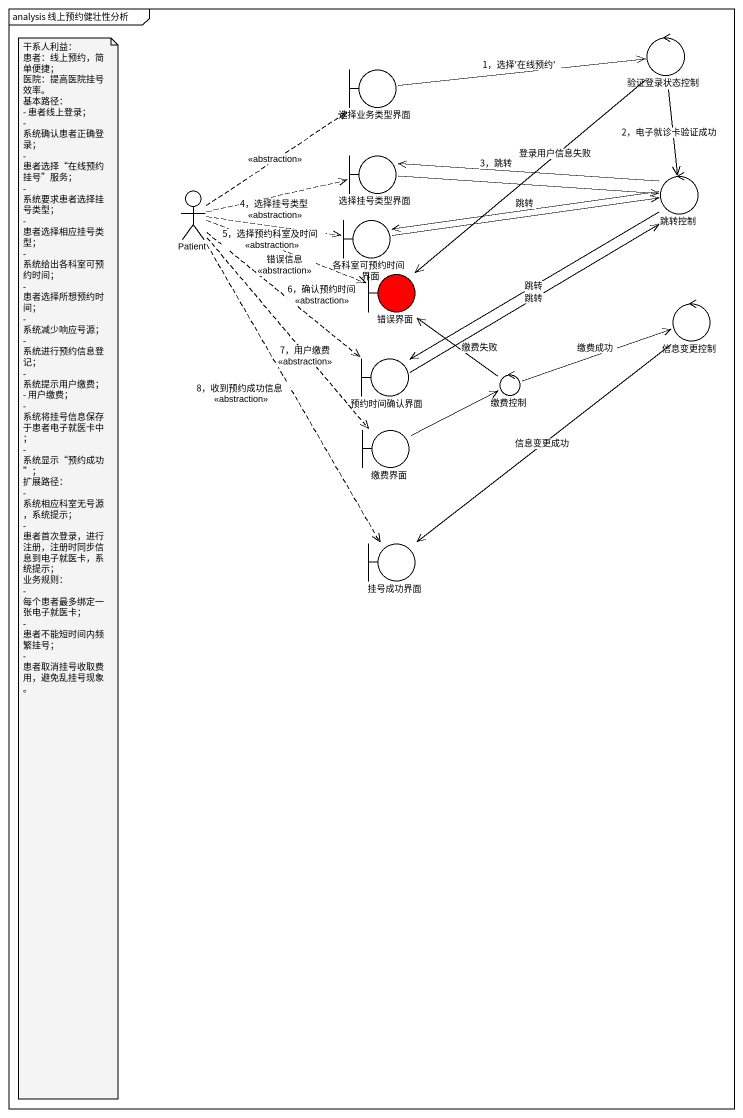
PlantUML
@startuml
mainframe analysis 线上预约健壮性分析
boundary 选择业务类型界面
control 验证登录状态控制
boundary 选择挂号类型界面
control 跳转控制
actor Patient
boundary 各科室可预约时间界面
boundary 错误界面 #FF0000
control 信息变更控制
boundary 预约时间确认界面
control 缴费控制
boundary 缴费界面
boundary 挂号成功界面
选择业务类型界面 -right-> 验证登录状态控制 : 1，选择'在线预约'
验证登录状态控制 --> 跳转控制 : 2，电子就诊卡验证成功
验证登录状态控制 --> 错误界面 : 登录用户信息失败
选择挂号类型界面 -right-> 跳转控制
跳转控制 -left-> 选择挂号类型界面 : 3，跳转
跳转控制 -left-> 各科室可预约时间界面 : 跳转
跳转控制 --> 预约时间确认界面 : 跳转
Patient .up.> 选择业务类型界面 : <<abstraction>>
Patient .right.> 选择挂号类型界面 : 4，选择挂号类型\n<<abstraction>>
Patient .right.> 各科室可预约时间界面 : 5，选择预约科室及时间\n<<abstraction>>
Patient .right.> 错误界面 : 错误信息\n<<abstraction>>
Patient ..> 预约时间确认界面 : 6，确认预约时间\n<<abstraction>>
Patient ..> 缴费界面 : 7，用户缴费\n<<abstraction>>
Patient ..> 挂号成功界面 : 8，收到预约成功信息\n<<abstraction>>
各科室可预约时间界面 -right-> 跳转控制
信息变更控制 --> 挂号成功界面 : 信息变更成功
预约时间确认界面 -up-> 跳转控制 : 跳转
缴费控制 -up-> 错误界面 : 缴费失败
缴费控制 -right-> 信息变更控制 : 缴费成功
缴费界面 -right-> 缴费控制
note as N1
  干系人利益：
  患者：线上预约，简单便捷；
  医院：提高医院挂号效率。
  基本路径：
  - 患者线上登录；
  - 系统确认患者正确登录；
  - 患者选择“在线预约挂号”服务；
  - 系统要求患者选择挂号类型；
  - 患者选择相应挂号类型；
  - 系统给出各科室可预约时间；
  - 患者选择所想预约时间；
  - 系统减少响应号源；
  - 系统进行预约信息登记；
  - 系统提示用户缴费；
  - 用户缴费；
  - 系统将挂号信息保存于患者电子就医卡中；
  - 系统显示“预约成功”；
  扩展路径：
  - 系统相应科室无号源，系统提示；
  - 患者首次登录，进行注册，注册时同步信息到电子就医卡，系统提示；
  业务规则：
  - 每个患者最多绑定一张电子就医卡；
  - 患者不能短时间内频繁挂号；
  - 患者取消挂号收取费用，避免乱挂号现象。
end note
@enduml
